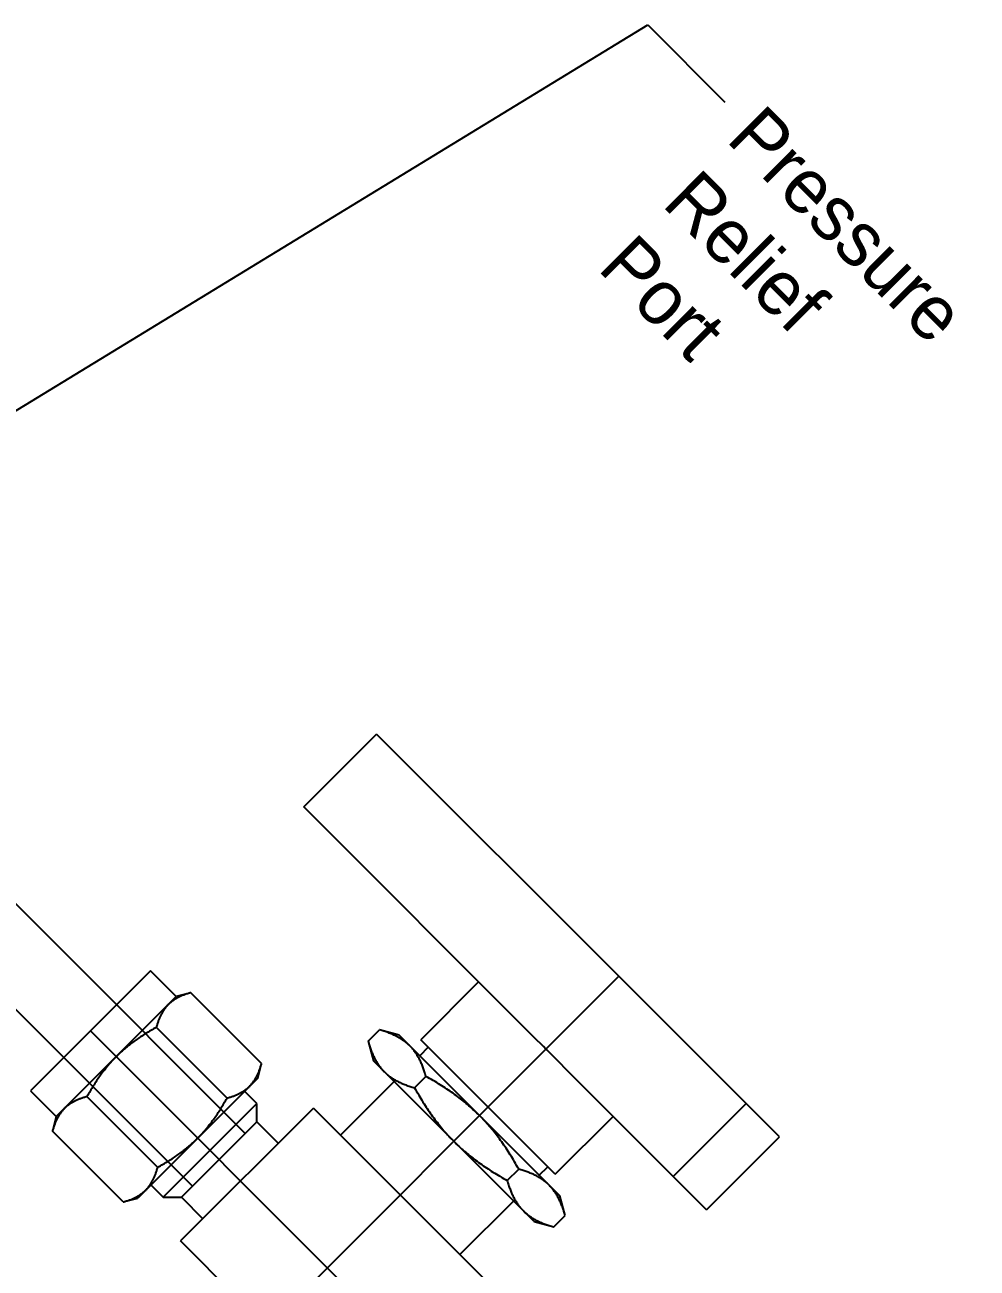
# Model space of a CAD drawing. Header units: inches. Extents: x 5.3 to 31.2, y 3.7 to 34.9.
# Drawn here: x 25.452 to 28.595, y 8.981 to 13.084 of the extents above; entities that cross this region are included whole.
import ezdxf
from ezdxf import colors
from ezdxf.entities.mleader import LeaderData, LeaderLine
from ezdxf.math import Vec2, Vec3

# ---------------------------------------------------------------- set-up
doc = ezdxf.new("R2010")
doc.units = ezdxf.units.IN
doc.header["$MEASUREMENT"] = 0
doc.linetypes.add('CENTER2', pattern=[28.575, 19.05, -3.175, 3.175, -3.175])
for name, color, linetype in [('.25 tubes', 170, 'Continuous'), ('NOTES', 1, 'Continuous'), ('TRDETAIL3', 7, 'Continuous'), ('TRMODEL1', 7, 'Continuous')]:
    doc.layers.add(name, color=color, linetype=linetype)

# ---------------------------------------------------------------- blocks, each defined once
blk = doc.blocks.new('SS-42GLS4')
at = {"layer": 'TRDETAIL3', "color": 4, "linetype": 'CENTER2'}
for p, q in [((0, -0.28), (0, 1.02)), ((-1.105, 0), (1.105, 0))]:
    blk.add_line(p, q, dxfattribs=at)
at = {"layer": 'TRMODEL1', "color": 7, "linetype": 'Continuous'}
for p, q in [((-1.13, 1.02), (-1.13, 1.36)), ((0, 1.36), (-1.13, 1.36)), ((0.5942, 1.36), (0, 1.36)), ((0, 1.02), (0, 1.36)), ((0.75, 1.36), (0.5942, 1.36)), ((0.5942, 1.02), (0.5942, 1.36)), ((0.75, 1.02), (0.75, 1.36)), ((-0.054, 1.02), (-1.13, 1.02)), ((-0.314, 1.02), (-0.314, 0.75)), ((-0.0115, 1.02), (-0.054, 1.02)), ((0, 1.02), (-0.0115, 1.02)), ((0.0038, 1.02), (0, 1.02)), ((0.1537, 1.02), (0.0038, 1.02)), ((0.5942, 1.02), (0.1537, 1.02)), ((0.314, 0.75), (0.314, 1.02)), ((0.75, 1.02), (0.5942, 1.02)), ((0.314, 0.75), (-0.314, 0.75)), ((-0.2789, 0.75), (-0.2789, 0.71)), ((0.2789, 0.71), (0.2789, 0.75)), ((-0.375, 0.71), (-0.433, 0.6765)), ((-0.3876, 0.6982), (-0.3907, 0.697)), ((-0.3845, 0.6993), (-0.3876, 0.6982)), ((-0.3815, 0.7003), (-0.3845, 0.6993)), ((-0.3784, 0.7013), (-0.3815, 0.7003)), ((-0.3754, 0.7022), (-0.3784, 0.7013)), ((-0.3724, 0.7031), (-0.3754, 0.7022)), ((-0.375, 0.71), (-0.3248, 0.71)), ((-0.3694, 0.704), (-0.3724, 0.7031)), ((-0.3664, 0.7047), (-0.3694, 0.704)), ((-0.3634, 0.7055), (-0.3664, 0.7047)), ((-0.3604, 0.7061), (-0.3634, 0.7055)), ((-0.3574, 0.7067), (-0.3604, 0.7061)), ((-0.3544, 0.7073), (-0.3574, 0.7067)), ((-0.3515, 0.7078), (-0.3544, 0.7073)), ((-0.3485, 0.7083), (-0.3515, 0.7078)), ((-0.3455, 0.7087), (-0.3485, 0.7083)), ((-0.3426, 0.709), (-0.3455, 0.7087)), ((-0.3396, 0.7093), (-0.3426, 0.709)), ((-0.3366, 0.7096), (-0.3396, 0.7093)), ((-0.3337, 0.7098), (-0.3366, 0.7096)), ((-0.3307, 0.7099), (-0.3337, 0.7098)), ((-0.3277, 0.71), (-0.3307, 0.7099)), ((-0.3248, 0.71), (-0.3277, 0.71)), ((-0.3218, 0.71), (-0.3248, 0.71)), ((-0.3248, 0.71), (0, 0.71)), ((-0.3188, 0.7099), (-0.3218, 0.71)), ((-0.3158, 0.7098), (-0.3188, 0.7099)), ((-0.3129, 0.7096), (-0.3158, 0.7098)), ((-0.3099, 0.7093), (-0.3129, 0.7096)), ((-0.307, 0.709), (-0.3099, 0.7093)), ((-0.304, 0.7087), (-0.307, 0.709)), ((-0.301, 0.7083), (-0.304, 0.7087)), ((-0.2981, 0.7078), (-0.301, 0.7083)), ((-0.2951, 0.7073), (-0.2981, 0.7078)), ((-0.2921, 0.7067), (-0.2951, 0.7073)), ((-0.2891, 0.7061), (-0.2921, 0.7067)), ((-0.2862, 0.7055), (-0.2891, 0.7061)), ((-0.2832, 0.7047), (-0.2862, 0.7055)), ((-0.2802, 0.704), (-0.2832, 0.7047)), ((-0.2772, 0.7031), (-0.2802, 0.704)), ((-0.2741, 0.7022), (-0.2772, 0.7031)), ((-0.2711, 0.7013), (-0.2741, 0.7022)), ((-0.268, 0.7003), (-0.2711, 0.7013)), ((-0.265, 0.6993), (-0.268, 0.7003)), ((-0.2619, 0.6982), (-0.265, 0.6993)), ((-0.2588, 0.697), (-0.2619, 0.6982)), ((-0.1257, 0.6982), (-0.1319, 0.697)), ((-0.1196, 0.6993), (-0.1257, 0.6982)), ((-0.1134, 0.7003), (-0.1196, 0.6993)), ((-0.1073, 0.7013), (-0.1134, 0.7003)), ((-0.1013, 0.7022), (-0.1073, 0.7013)), ((-0.0952, 0.7031), (-0.1013, 0.7022)), ((-0.0892, 0.704), (-0.0952, 0.7031)), ((-0.0832, 0.7047), (-0.0892, 0.704)), ((-0.0772, 0.7055), (-0.0832, 0.7047)), ((-0.0712, 0.7061), (-0.0772, 0.7055)), ((-0.0653, 0.7067), (-0.0712, 0.7061)), ((-0.0593, 0.7073), (-0.0653, 0.7067)), ((-0.0534, 0.7078), (-0.0593, 0.7073)), ((-0.0475, 0.7083), (-0.0534, 0.7078)), ((-0.0415, 0.7087), (-0.0475, 0.7083)), ((-0.0356, 0.709), (-0.0415, 0.7087)), ((-0.0297, 0.7093), (-0.0356, 0.709)), ((-0.0238, 0.7096), (-0.0297, 0.7093)), ((-0.0178, 0.7098), (-0.0238, 0.7096)), ((-0.0119, 0.7099), (-0.0178, 0.7098)), ((-0.006, 0.71), (-0.0119, 0.7099)), ((0, 0.71), (-0.006, 0.71)), ((0, 0.71), (0.3248, 0.71)), ((0.006, 0.71), (0, 0.71)), ((0.0119, 0.7099), (0.006, 0.71)), ((0.0178, 0.7098), (0.0119, 0.7099)), ((0.0238, 0.7096), (0.0178, 0.7098)), ((0.0297, 0.7093), (0.0238, 0.7096)), ((0.0356, 0.709), (0.0297, 0.7093)), ((0.0415, 0.7087), (0.0356, 0.709)), ((0.0475, 0.7083), (0.0415, 0.7087)), ((0.0534, 0.7078), (0.0475, 0.7083)), ((0.0593, 0.7073), (0.0534, 0.7078)), ((0.0653, 0.7067), (0.0593, 0.7073)), ((0.0712, 0.7061), (0.0653, 0.7067)), ((0.0772, 0.7055), (0.0712, 0.7061)), ((0.0832, 0.7047), (0.0772, 0.7055)), ((0.0892, 0.704), (0.0832, 0.7047)), ((0.0952, 0.7031), (0.0892, 0.704)), ((0.1013, 0.7022), (0.0952, 0.7031)), ((0.1073, 0.7013), (0.1013, 0.7022)), ((0.1134, 0.7003), (0.1073, 0.7013)), ((0.1196, 0.6993), (0.1134, 0.7003)), ((0.1257, 0.6982), (0.1196, 0.6993)), ((0.1319, 0.697), (0.1257, 0.6982)), ((0.2619, 0.6982), (0.2588, 0.697)), ((0.265, 0.6993), (0.2619, 0.6982)), ((0.268, 0.7003), (0.265, 0.6993)), ((0.2711, 0.7013), (0.268, 0.7003)), ((0.2741, 0.7022), (0.2711, 0.7013)), ((0.2772, 0.7031), (0.2741, 0.7022)), ((0.2802, 0.704), (0.2772, 0.7031)), ((0.2832, 0.7047), (0.2802, 0.704)), ((0.2862, 0.7055), (0.2832, 0.7047)), ((0.2891, 0.7061), (0.2862, 0.7055)), ((0.2921, 0.7067), (0.2891, 0.7061)), ((0.2951, 0.7073), (0.2921, 0.7067)), ((0.2981, 0.7078), (0.2951, 0.7073)), ((0.301, 0.7083), (0.2981, 0.7078)), ((0.304, 0.7087), (0.301, 0.7083)), ((0.307, 0.709), (0.304, 0.7087)), ((0.3099, 0.7093), (0.307, 0.709)), ((0.3129, 0.7096), (0.3099, 0.7093)), ((0.3158, 0.7098), (0.3129, 0.7096)), ((0.3188, 0.7099), (0.3158, 0.7098)), ((0.3218, 0.71), (0.3188, 0.7099)), ((0.3248, 0.71), (0.3218, 0.71)), ((0.3248, 0.71), (0.375, 0.71)), ((0.3277, 0.71), (0.3248, 0.71)), ((0.3307, 0.7099), (0.3277, 0.71)), ((0.3337, 0.7098), (0.3307, 0.7099)), ((0.3366, 0.7096), (0.3337, 0.7098)), ((0.3396, 0.7093), (0.3366, 0.7096)), ((0.3426, 0.709), (0.3396, 0.7093)), ((0.3455, 0.7087), (0.3426, 0.709)), ((0.3485, 0.7083), (0.3455, 0.7087)), ((0.3515, 0.7078), (0.3485, 0.7083)), ((0.3544, 0.7073), (0.3515, 0.7078)), ((0.3574, 0.7067), (0.3544, 0.7073)), ((0.3604, 0.7061), (0.3574, 0.7067)), ((0.3634, 0.7055), (0.3604, 0.7061)), ((0.3664, 0.7047), (0.3634, 0.7055)), ((0.3694, 0.704), (0.3664, 0.7047)), ((0.3724, 0.7031), (0.3694, 0.704)), ((0.3754, 0.7022), (0.3724, 0.7031)), ((0.433, 0.6765), (0.375, 0.71)), ((0.3784, 0.7013), (0.3754, 0.7022)), ((0.3815, 0.7003), (0.3784, 0.7013)), ((0.3845, 0.6993), (0.3815, 0.7003)), ((0.3876, 0.6982), (0.3845, 0.6993)), ((0.3907, 0.697), (0.3876, 0.6982)), ((-0.4296, 0.6785), (-0.433, 0.6765)), ((-0.433, 0.6235), (-0.433, 0.6765)), ((-0.4262, 0.6803), (-0.4296, 0.6785)), ((-0.4228, 0.6822), (-0.4262, 0.6803)), ((-0.4195, 0.6839), (-0.4228, 0.6822)), ((-0.4162, 0.6856), (-0.4195, 0.6839)), ((-0.4129, 0.6873), (-0.4162, 0.6856)), ((-0.4097, 0.6888), (-0.4129, 0.6873)), ((-0.4065, 0.6903), (-0.4097, 0.6888)), ((-0.4033, 0.6918), (-0.4065, 0.6903)), ((-0.4001, 0.6932), (-0.4033, 0.6918)), ((-0.397, 0.6945), (-0.4001, 0.6932)), ((-0.3938, 0.6958), (-0.397, 0.6945)), ((-0.3907, 0.697), (-0.3938, 0.6958)), ((-0.2557, 0.6958), (-0.2588, 0.697)), ((-0.2526, 0.6945), (-0.2557, 0.6958)), ((-0.2494, 0.6932), (-0.2526, 0.6945)), ((-0.2462, 0.6918), (-0.2494, 0.6932)), ((-0.243, 0.6903), (-0.2462, 0.6918)), ((-0.2398, 0.6888), (-0.243, 0.6903)), ((-0.2366, 0.6873), (-0.2398, 0.6888)), ((-0.2333, 0.6856), (-0.2366, 0.6873)), ((-0.23, 0.6839), (-0.2333, 0.6856)), ((-0.2267, 0.6822), (-0.23, 0.6839)), ((-0.2233, 0.6803), (-0.2267, 0.6822)), ((-0.2199, 0.6785), (-0.2233, 0.6803)), ((-0.2165, 0.6765), (-0.2199, 0.6785)), ((-0.2097, 0.6785), (-0.2165, 0.6765)), ((-0.2165, 0.6235), (-0.2165, 0.6765)), ((-0.2029, 0.6803), (-0.2097, 0.6785)), ((-0.1962, 0.6822), (-0.2029, 0.6803)), ((-0.1895, 0.6839), (-0.1962, 0.6822)), ((-0.1829, 0.6856), (-0.1895, 0.6839)), ((-0.1764, 0.6873), (-0.1829, 0.6856)), ((-0.1699, 0.6888), (-0.1764, 0.6873)), ((-0.1634, 0.6903), (-0.1699, 0.6888)), ((-0.157, 0.6918), (-0.1634, 0.6903)), ((-0.1507, 0.6932), (-0.157, 0.6918)), ((-0.1444, 0.6945), (-0.1507, 0.6932)), ((-0.1381, 0.6958), (-0.1444, 0.6945)), ((-0.1319, 0.697), (-0.1381, 0.6958)), ((0.1381, 0.6958), (0.1319, 0.697)), ((0.1444, 0.6945), (0.1381, 0.6958)), ((0.1507, 0.6932), (0.1444, 0.6945)), ((0.157, 0.6918), (0.1507, 0.6932)), ((0.1634, 0.6903), (0.157, 0.6918)), ((0.1699, 0.6888), (0.1634, 0.6903)), ((0.1764, 0.6873), (0.1699, 0.6888)), ((0.1829, 0.6856), (0.1764, 0.6873)), ((0.1895, 0.6839), (0.1829, 0.6856)), ((0.1962, 0.6822), (0.1895, 0.6839)), ((0.2029, 0.6803), (0.1962, 0.6822)), ((0.2097, 0.6785), (0.2029, 0.6803)), ((0.2165, 0.6765), (0.2097, 0.6785)), ((0.2199, 0.6785), (0.2165, 0.6765)), ((0.2165, 0.6235), (0.2165, 0.6765)), ((0.2233, 0.6803), (0.2199, 0.6785)), ((0.2267, 0.6822), (0.2233, 0.6803)), ((0.23, 0.6839), (0.2267, 0.6822)), ((0.2333, 0.6856), (0.23, 0.6839)), ((0.2366, 0.6873), (0.2333, 0.6856)), ((0.2398, 0.6888), (0.2366, 0.6873)), ((0.243, 0.6903), (0.2398, 0.6888)), ((0.2462, 0.6918), (0.243, 0.6903)), ((0.2494, 0.6932), (0.2462, 0.6918)), ((0.2526, 0.6945), (0.2494, 0.6932)), ((0.2557, 0.6958), (0.2526, 0.6945)), ((0.2588, 0.697), (0.2557, 0.6958)), ((0.3938, 0.6958), (0.3907, 0.697)), ((0.397, 0.6945), (0.3938, 0.6958)), ((0.4001, 0.6932), (0.397, 0.6945)), ((0.4033, 0.6918), (0.4001, 0.6932)), ((0.4065, 0.6903), (0.4033, 0.6918)), ((0.4097, 0.6888), (0.4065, 0.6903)), ((0.4129, 0.6873), (0.4097, 0.6888)), ((0.4162, 0.6856), (0.4129, 0.6873)), ((0.4195, 0.6839), (0.4162, 0.6856)), ((0.4228, 0.6822), (0.4195, 0.6839)), ((0.4262, 0.6803), (0.4228, 0.6822)), ((0.4296, 0.6785), (0.4262, 0.6803)), ((0.433, 0.6765), (0.4296, 0.6785)), ((0.433, 0.6235), (0.433, 0.6765)), ((-0.433, 0.6235), (-0.4296, 0.6215)), ((-0.433, 0.6235), (-0.375, 0.59)), ((-0.4296, 0.6215), (-0.4262, 0.6197)), ((-0.4262, 0.6197), (-0.4228, 0.6178)), ((-0.4228, 0.6178), (-0.4195, 0.6161)), ((-0.4195, 0.6161), (-0.4162, 0.6144)), ((-0.2333, 0.6144), (-0.23, 0.6161)), ((-0.23, 0.6161), (-0.2267, 0.6178)), ((-0.2267, 0.6178), (-0.2233, 0.6197)), ((-0.2233, 0.6197), (-0.2199, 0.6215)), ((-0.2199, 0.6215), (-0.2165, 0.6235)), ((-0.2165, 0.6235), (-0.2097, 0.6215)), ((-0.2097, 0.6215), (-0.2029, 0.6197)), ((-0.2029, 0.6197), (-0.1962, 0.6178)), ((-0.1962, 0.6178), (-0.1895, 0.6161)), ((-0.1895, 0.6161), (-0.1829, 0.6144)), ((0.1829, 0.6144), (0.1895, 0.6161)), ((0.1895, 0.6161), (0.1962, 0.6178)), ((0.1962, 0.6178), (0.2029, 0.6197)), ((0.2029, 0.6197), (0.2097, 0.6215)), ((0.2097, 0.6215), (0.2165, 0.6235)), ((0.2165, 0.6235), (0.2199, 0.6215)), ((0.2199, 0.6215), (0.2233, 0.6197)), ((0.2233, 0.6197), (0.2267, 0.6178)), ((0.2267, 0.6178), (0.23, 0.6161)), ((0.23, 0.6161), (0.2333, 0.6144)), ((0.375, 0.59), (0.433, 0.6235)), ((0.4162, 0.6144), (0.4195, 0.6161)), ((0.4195, 0.6161), (0.4228, 0.6178)), ((0.4228, 0.6178), (0.4262, 0.6197)), ((0.4262, 0.6197), (0.4296, 0.6215)), ((0.4296, 0.6215), (0.433, 0.6235)), ((-0.4162, 0.6144), (-0.4129, 0.6127)), ((-0.4129, 0.6127), (-0.4097, 0.6112)), ((-0.4097, 0.6112), (-0.4065, 0.6097)), ((-0.4065, 0.6097), (-0.4033, 0.6082)), ((-0.4033, 0.6082), (-0.4001, 0.6068)), ((-0.4001, 0.6068), (-0.397, 0.6055)), ((-0.397, 0.6055), (-0.3938, 0.6042)), ((-0.3938, 0.6042), (-0.3907, 0.603)), ((-0.3907, 0.603), (-0.3876, 0.6018)), ((-0.3876, 0.6018), (-0.3845, 0.6007)), ((-0.3845, 0.6007), (-0.3815, 0.5997)), ((-0.3815, 0.5997), (-0.3784, 0.5987)), ((-0.3784, 0.5987), (-0.3754, 0.5978)), ((-0.3754, 0.5978), (-0.3724, 0.5969)), ((-0.3248, 0.59), (-0.375, 0.59)), ((-0.3724, 0.5969), (-0.3694, 0.596)), ((-0.3694, 0.596), (-0.3664, 0.5953)), ((-0.3664, 0.5953), (-0.3634, 0.5945)), ((-0.3634, 0.5945), (-0.3604, 0.5939)), ((-0.3604, 0.5939), (-0.3574, 0.5933)), ((-0.3574, 0.5933), (-0.3544, 0.5927)), ((-0.3544, 0.5927), (-0.3515, 0.5922)), ((-0.3515, 0.5922), (-0.3485, 0.5917)), ((-0.3485, 0.5917), (-0.3455, 0.5913)), ((-0.3455, 0.5913), (-0.3426, 0.591)), ((-0.3426, 0.591), (-0.3396, 0.5907)), ((-0.3396, 0.5907), (-0.3366, 0.5904)), ((-0.3366, 0.5904), (-0.3337, 0.5902)), ((-0.3337, 0.5902), (-0.3307, 0.5901)), ((-0.3307, 0.5901), (-0.3277, 0.59)), ((-0.3277, 0.59), (-0.3248, 0.59)), ((-0.3248, 0.59), (-0.3218, 0.59)), ((0, 0.59), (-0.3248, 0.59)), ((-0.3218, 0.59), (-0.3188, 0.5901)), ((-0.3188, 0.5901), (-0.3158, 0.5902)), ((-0.3158, 0.5902), (-0.3129, 0.5904)), ((-0.3129, 0.5904), (-0.3099, 0.5907)), ((-0.3099, 0.5907), (-0.307, 0.591)), ((-0.307, 0.591), (-0.304, 0.5913)), ((-0.304, 0.5913), (-0.301, 0.5917)), ((-0.301, 0.5917), (-0.2981, 0.5922)), ((-0.2981, 0.5922), (-0.2951, 0.5927)), ((-0.2951, 0.5927), (-0.2921, 0.5933)), ((-0.2921, 0.5933), (-0.2891, 0.5939)), ((-0.2891, 0.5939), (-0.2862, 0.5945)), ((-0.2862, 0.5945), (-0.2832, 0.5953)), ((-0.2832, 0.5953), (-0.2802, 0.596)), ((-0.2802, 0.596), (-0.2772, 0.5969)), ((-0.2789, 0.59), (-0.2789, 0.34)), ((-0.2772, 0.5969), (-0.2741, 0.5978)), ((-0.2741, 0.5978), (-0.2711, 0.5987)), ((-0.2711, 0.5987), (-0.268, 0.5997)), ((-0.268, 0.5997), (-0.265, 0.6007)), ((-0.265, 0.6007), (-0.2619, 0.6018)), ((-0.2619, 0.6018), (-0.2588, 0.603)), ((-0.2588, 0.603), (-0.2557, 0.6042)), ((-0.2557, 0.6042), (-0.2526, 0.6055)), ((-0.2526, 0.6055), (-0.2494, 0.6068)), ((-0.2494, 0.6068), (-0.2462, 0.6082)), ((-0.2462, 0.6082), (-0.243, 0.6097)), ((-0.243, 0.6097), (-0.2398, 0.6112)), ((-0.2398, 0.6112), (-0.2366, 0.6127)), ((-0.2366, 0.6127), (-0.2333, 0.6144)), ((-0.1829, 0.6144), (-0.1764, 0.6127)), ((-0.1764, 0.6127), (-0.1699, 0.6112)), ((-0.1699, 0.6112), (-0.1634, 0.6097)), ((-0.1634, 0.6097), (-0.157, 0.6082)), ((-0.157, 0.6082), (-0.1507, 0.6068)), ((-0.1507, 0.6068), (-0.1444, 0.6055)), ((-0.1444, 0.6055), (-0.1381, 0.6042)), ((-0.1381, 0.6042), (-0.1319, 0.603)), ((-0.1319, 0.603), (-0.1257, 0.6018)), ((-0.1257, 0.6018), (-0.1196, 0.6007)), ((-0.1196, 0.6007), (-0.1134, 0.5997)), ((-0.1134, 0.5997), (-0.1073, 0.5987)), ((-0.1073, 0.5987), (-0.1013, 0.5978)), ((-0.1013, 0.5978), (-0.0952, 0.5969)), ((-0.0952, 0.5969), (-0.0892, 0.596)), ((-0.0892, 0.596), (-0.0832, 0.5953)), ((-0.0832, 0.5953), (-0.0772, 0.5945)), ((-0.0772, 0.5945), (-0.0712, 0.5939)), ((-0.0712, 0.5939), (-0.0653, 0.5933)), ((-0.0653, 0.5933), (-0.0593, 0.5927)), ((-0.0593, 0.5927), (-0.0534, 0.5922)), ((-0.0534, 0.5922), (-0.0475, 0.5917)), ((-0.0475, 0.5917), (-0.0415, 0.5913)), ((-0.0415, 0.5913), (-0.0356, 0.591)), ((-0.0356, 0.591), (-0.0297, 0.5907)), ((-0.0297, 0.5907), (-0.0238, 0.5904)), ((-0.0238, 0.5904), (-0.0178, 0.5902)), ((-0.0178, 0.5902), (-0.0119, 0.5901)), ((-0.0119, 0.5901), (-0.006, 0.59)), ((-0.006, 0.59), (0, 0.59)), ((0, 0.59), (0.006, 0.59)), ((0.3248, 0.59), (0, 0.59)), ((0.006, 0.59), (0.0119, 0.5901)), ((0.0119, 0.5901), (0.0178, 0.5902)), ((0.0178, 0.5902), (0.0238, 0.5904)), ((0.0238, 0.5904), (0.0297, 0.5907)), ((0.0297, 0.5907), (0.0356, 0.591)), ((0.0356, 0.591), (0.0415, 0.5913)), ((0.0415, 0.5913), (0.0475, 0.5917)), ((0.0475, 0.5917), (0.0534, 0.5922)), ((0.0534, 0.5922), (0.0593, 0.5927)), ((0.0593, 0.5927), (0.0653, 0.5933)), ((0.0653, 0.5933), (0.0712, 0.5939)), ((0.0712, 0.5939), (0.0772, 0.5945)), ((0.0772, 0.5945), (0.0832, 0.5953)), ((0.0832, 0.5953), (0.0892, 0.596)), ((0.0892, 0.596), (0.0952, 0.5969)), ((0.0952, 0.5969), (0.1013, 0.5978)), ((0.1013, 0.5978), (0.1073, 0.5987)), ((0.1073, 0.5987), (0.1134, 0.5997)), ((0.1134, 0.5997), (0.1196, 0.6007)), ((0.1196, 0.6007), (0.1257, 0.6018)), ((0.1257, 0.6018), (0.1319, 0.603)), ((0.1319, 0.603), (0.1381, 0.6042)), ((0.1381, 0.6042), (0.1444, 0.6055)), ((0.1444, 0.6055), (0.1507, 0.6068)), ((0.1507, 0.6068), (0.157, 0.6082)), ((0.157, 0.6082), (0.1634, 0.6097)), ((0.1634, 0.6097), (0.1699, 0.6112)), ((0.1699, 0.6112), (0.1764, 0.6127)), ((0.1764, 0.6127), (0.1829, 0.6144)), ((0.2333, 0.6144), (0.2366, 0.6127)), ((0.2366, 0.6127), (0.2398, 0.6112)), ((0.2398, 0.6112), (0.243, 0.6097)), ((0.243, 0.6097), (0.2462, 0.6082)), ((0.2462, 0.6082), (0.2494, 0.6068)), ((0.2494, 0.6068), (0.2526, 0.6055)), ((0.2526, 0.6055), (0.2557, 0.6042)), ((0.2557, 0.6042), (0.2588, 0.603)), ((0.2588, 0.603), (0.2619, 0.6018)), ((0.2619, 0.6018), (0.265, 0.6007)), ((0.265, 0.6007), (0.268, 0.5997)), ((0.268, 0.5997), (0.2711, 0.5987)), ((0.2711, 0.5987), (0.2741, 0.5978)), ((0.2741, 0.5978), (0.2772, 0.5969)), ((0.2772, 0.5969), (0.2802, 0.596)), ((0.2789, 0.34), (0.2789, 0.59)), ((0.2802, 0.596), (0.2832, 0.5953)), ((0.2832, 0.5953), (0.2862, 0.5945)), ((0.2862, 0.5945), (0.2891, 0.5939)), ((0.2891, 0.5939), (0.2921, 0.5933)), ((0.2921, 0.5933), (0.2951, 0.5927)), ((0.2951, 0.5927), (0.2981, 0.5922)), ((0.2981, 0.5922), (0.301, 0.5917)), ((0.301, 0.5917), (0.304, 0.5913)), ((0.304, 0.5913), (0.307, 0.591)), ((0.307, 0.591), (0.3099, 0.5907)), ((0.3099, 0.5907), (0.3129, 0.5904)), ((0.3129, 0.5904), (0.3158, 0.5902)), ((0.3158, 0.5902), (0.3188, 0.5901)), ((0.3188, 0.5901), (0.3218, 0.59)), ((0.3218, 0.59), (0.3248, 0.59)), ((0.3248, 0.59), (0.3277, 0.59)), ((0.375, 0.59), (0.3248, 0.59)), ((0.3277, 0.59), (0.3307, 0.5901)), ((0.3307, 0.5901), (0.3337, 0.5902)), ((0.3337, 0.5902), (0.3366, 0.5904)), ((0.3366, 0.5904), (0.3396, 0.5907)), ((0.3396, 0.5907), (0.3426, 0.591)), ((0.3426, 0.591), (0.3455, 0.5913)), ((0.3455, 0.5913), (0.3485, 0.5917)), ((0.3485, 0.5917), (0.3515, 0.5922)), ((0.3515, 0.5922), (0.3544, 0.5927)), ((0.3544, 0.5927), (0.3574, 0.5933)), ((0.3574, 0.5933), (0.3604, 0.5939)), ((0.3604, 0.5939), (0.3634, 0.5945)), ((0.3634, 0.5945), (0.3664, 0.5953)), ((0.3664, 0.5953), (0.3694, 0.596)), ((0.3694, 0.596), (0.3724, 0.5969)), ((0.3724, 0.5969), (0.3754, 0.5978)), ((0.3754, 0.5978), (0.3784, 0.5987)), ((0.3784, 0.5987), (0.3815, 0.5997)), ((0.3815, 0.5997), (0.3845, 0.6007)), ((0.3845, 0.6007), (0.3876, 0.6018)), ((0.3876, 0.6018), (0.3907, 0.603)), ((0.3907, 0.603), (0.3938, 0.6042)), ((0.3938, 0.6042), (0.397, 0.6055)), ((0.397, 0.6055), (0.4001, 0.6068)), ((0.4001, 0.6068), (0.4033, 0.6082)), ((0.4033, 0.6082), (0.4065, 0.6097)), ((0.4065, 0.6097), (0.4097, 0.6112)), ((0.4097, 0.6112), (0.4129, 0.6127)), ((0.4129, 0.6127), (0.4162, 0.6144)), ((-0.405, 0.34), (-0.405, -0.28)), ((-0.405, 0.34), (0.405, 0.34)), ((-0.96, 0.3233), (-0.985, 0.28)), ((-0.9762, 0.2894), (-0.977, 0.2871)), ((-0.9753, 0.2917), (-0.9762, 0.2894)), ((-0.9744, 0.2941), (-0.9753, 0.2917)), ((-0.9734, 0.2964), (-0.9744, 0.2941)), ((-0.9724, 0.2987), (-0.9734, 0.2964)), ((-0.9714, 0.3011), (-0.9724, 0.2987)), ((-0.9703, 0.3035), (-0.9714, 0.3011)), ((-0.9692, 0.3059), (-0.9703, 0.3035)), ((-0.968, 0.3083), (-0.9692, 0.3059)), ((-0.9668, 0.3108), (-0.968, 0.3083)), ((-0.9655, 0.3132), (-0.9668, 0.3108)), ((-0.9642, 0.3157), (-0.9655, 0.3132)), ((-0.9629, 0.3182), (-0.9642, 0.3157)), ((-0.9614, 0.3208), (-0.9629, 0.3182)), ((-0.96, 0.3233), (-0.9614, 0.3208)), ((-0.63, 0.3233), (-0.96, 0.3233)), ((-0.6286, 0.3208), (-0.63, 0.3233)), ((-0.605, 0.28), (-0.63, 0.3233)), ((-0.6271, 0.3182), (-0.6286, 0.3208)), ((-0.6258, 0.3157), (-0.6271, 0.3182)), ((-0.6245, 0.3132), (-0.6258, 0.3157)), ((-0.6232, 0.3108), (-0.6245, 0.3132)), ((-0.622, 0.3083), (-0.6232, 0.3108)), ((-0.6208, 0.3059), (-0.622, 0.3083)), ((-0.6197, 0.3035), (-0.6208, 0.3059)), ((-0.6186, 0.3011), (-0.6197, 0.3035)), ((-0.6176, 0.2987), (-0.6186, 0.3011)), ((-0.6166, 0.2964), (-0.6176, 0.2987)), ((-0.6156, 0.2941), (-0.6166, 0.2964)), ((-0.6147, 0.2917), (-0.6156, 0.2941)), ((-0.6138, 0.2894), (-0.6147, 0.2917)), ((-0.613, 0.2871), (-0.6138, 0.2894)), ((-1.105, 0.28), (-1.105, -0.28)), ((-0.985, 0.28), (-1.105, 0.28)), ((-0.985, 0.2425), (-0.985, 0.28)), ((-0.9849, 0.2469), (-0.985, 0.2447)), ((-0.9848, 0.2491), (-0.9849, 0.2469)), ((-0.9847, 0.2514), (-0.9848, 0.2491)), ((-0.9845, 0.2536), (-0.9847, 0.2514)), ((-0.9843, 0.2558), (-0.9845, 0.2536)), ((-0.984, 0.258), (-0.9843, 0.2558)), ((-0.9837, 0.2602), (-0.984, 0.258)), ((-0.9834, 0.2624), (-0.9837, 0.2602)), ((-0.983, 0.2646), (-0.9834, 0.2624)), ((-0.9826, 0.2669), (-0.983, 0.2646)), ((-0.9821, 0.2691), (-0.9826, 0.2669)), ((-0.9816, 0.2713), (-0.9821, 0.2691)), ((-0.9811, 0.2735), (-0.9816, 0.2713)), ((-0.9805, 0.2758), (-0.9811, 0.2735)), ((-0.9799, 0.278), (-0.9805, 0.2758)), ((-0.9792, 0.2803), (-0.9799, 0.278)), ((-0.9785, 0.2826), (-0.9792, 0.2803)), ((-0.9778, 0.2848), (-0.9785, 0.2826)), ((-0.977, 0.2871), (-0.9778, 0.2848)), ((-0.6122, 0.2848), (-0.613, 0.2871)), ((-0.6115, 0.2826), (-0.6122, 0.2848)), ((-0.6108, 0.2803), (-0.6115, 0.2826)), ((-0.6101, 0.278), (-0.6108, 0.2803)), ((-0.6095, 0.2758), (-0.6101, 0.278)), ((-0.6089, 0.2735), (-0.6095, 0.2758)), ((-0.6084, 0.2713), (-0.6089, 0.2735)), ((-0.6079, 0.2691), (-0.6084, 0.2713)), ((-0.6074, 0.2669), (-0.6079, 0.2691)), ((-0.607, 0.2646), (-0.6074, 0.2669)), ((-0.6066, 0.2624), (-0.607, 0.2646)), ((-0.6063, 0.2602), (-0.6066, 0.2624)), ((-0.606, 0.258), (-0.6063, 0.2602)), ((-0.6057, 0.2558), (-0.606, 0.258)), ((-0.6055, 0.2536), (-0.6057, 0.2558)), ((-0.6053, 0.2514), (-0.6055, 0.2536)), ((-0.6052, 0.2491), (-0.6053, 0.2514)), ((-0.6051, 0.2469), (-0.6052, 0.2491)), ((-0.605, 0.2447), (-0.6051, 0.2469)), ((-0.605, 0.28), (-0.605, 0.2425)), ((-0.985, 0.2447), (-0.985, 0.2425)), ((-0.985, 0.2425), (-0.985, 0.2403)), ((-0.985, 0), (-0.985, 0.2425)), ((-0.985, 0.2403), (-0.9849, 0.238)), ((-0.9849, 0.238), (-0.9848, 0.2358)), ((-0.9848, 0.2358), (-0.9847, 0.2336)), ((-0.9847, 0.2336), (-0.9845, 0.2314)), ((-0.9845, 0.2314), (-0.9843, 0.2292)), ((-0.9843, 0.2292), (-0.984, 0.227)), ((-0.984, 0.227), (-0.9837, 0.2248)), ((-0.9837, 0.2248), (-0.9834, 0.2226)), ((-0.9834, 0.2226), (-0.983, 0.2203)), ((-0.983, 0.2203), (-0.9826, 0.2181)), ((-0.9826, 0.2181), (-0.9821, 0.2159)), ((-0.9821, 0.2159), (-0.9816, 0.2137)), ((-0.9816, 0.2137), (-0.9811, 0.2114)), ((-0.9811, 0.2114), (-0.9805, 0.2092)), ((-0.9805, 0.2092), (-0.9799, 0.2069)), ((-0.9799, 0.2069), (-0.9792, 0.2047)), ((-0.6108, 0.2047), (-0.6101, 0.2069)), ((-0.6101, 0.2069), (-0.6095, 0.2092)), ((-0.6095, 0.2092), (-0.6089, 0.2114)), ((-0.6089, 0.2114), (-0.6084, 0.2137)), ((-0.6084, 0.2137), (-0.6079, 0.2159)), ((-0.6079, 0.2159), (-0.6074, 0.2181)), ((-0.6074, 0.2181), (-0.607, 0.2203)), ((-0.607, 0.2203), (-0.6066, 0.2226)), ((-0.6066, 0.2226), (-0.6063, 0.2248)), ((-0.6063, 0.2248), (-0.606, 0.227)), ((-0.606, 0.227), (-0.6057, 0.2292)), ((-0.6057, 0.2292), (-0.6055, 0.2314)), ((-0.6055, 0.2314), (-0.6053, 0.2336)), ((-0.6053, 0.2336), (-0.6052, 0.2358)), ((-0.6052, 0.2358), (-0.6051, 0.238)), ((-0.6051, 0.238), (-0.605, 0.2403)), ((-0.605, 0.2425), (-0.605, 0.2447)), ((-0.605, 0.2403), (-0.605, 0.2425)), ((-0.605, 0.2425), (-0.605, 0)), ((-0.5475, 0.2187), (-0.605, 0.2187)), ((-0.505, 0.1762), (-0.5475, 0.2187)), ((-0.5475, 0.2187), (-0.5475, -0.2188)), ((-0.9792, 0.2047), (-0.9785, 0.2024)), ((-0.9785, 0.2024), (-0.9778, 0.2001)), ((-0.9778, 0.2001), (-0.977, 0.1979)), ((-0.977, 0.1979), (-0.9762, 0.1956)), ((-0.9762, 0.1956), (-0.9753, 0.1932)), ((-0.9753, 0.1932), (-0.9744, 0.1909)), ((-0.9744, 0.1909), (-0.9734, 0.1886)), ((-0.9734, 0.1886), (-0.9724, 0.1862)), ((-0.9724, 0.1862), (-0.9714, 0.1839)), ((-0.9714, 0.1839), (-0.9703, 0.1815)), ((-0.9703, 0.1815), (-0.9692, 0.1791)), ((-0.9692, 0.1791), (-0.968, 0.1766)), ((-0.968, 0.1766), (-0.9668, 0.1742)), ((-0.9668, 0.1742), (-0.9655, 0.1717)), ((-0.9655, 0.1717), (-0.9642, 0.1693)), ((-0.9642, 0.1693), (-0.9629, 0.1667)), ((-0.9629, 0.1667), (-0.9614, 0.1642)), ((-0.9614, 0.1642), (-0.96, 0.1617)), ((-0.63, 0.1617), (-0.6286, 0.1642)), ((-0.6286, 0.1642), (-0.6271, 0.1667)), ((-0.6271, 0.1667), (-0.6258, 0.1693)), ((-0.6258, 0.1693), (-0.6245, 0.1717)), ((-0.6245, 0.1717), (-0.6232, 0.1742)), ((-0.6232, 0.1742), (-0.622, 0.1766)), ((-0.622, 0.1766), (-0.6208, 0.1791)), ((-0.6208, 0.1791), (-0.6197, 0.1815)), ((-0.6197, 0.1815), (-0.6186, 0.1839)), ((-0.6186, 0.1839), (-0.6176, 0.1862)), ((-0.6176, 0.1862), (-0.6166, 0.1886)), ((-0.6166, 0.1886), (-0.6156, 0.1909)), ((-0.6156, 0.1909), (-0.6147, 0.1932)), ((-0.6147, 0.1932), (-0.6138, 0.1956)), ((-0.6138, 0.1956), (-0.613, 0.1979)), ((-0.613, 0.1979), (-0.6122, 0.2001)), ((-0.6122, 0.2001), (-0.6115, 0.2024)), ((-0.6115, 0.2024), (-0.6108, 0.2047)), ((-0.505, 0.1762), (-0.505, -0.1763)), ((-0.405, 0.1762), (-0.505, 0.1762)), ((-0.9692, 0.1268), (-0.9703, 0.122)), ((-0.968, 0.1317), (-0.9692, 0.1268)), ((-0.9668, 0.1366), (-0.968, 0.1317)), ((-0.9655, 0.1415), (-0.9668, 0.1366)), ((-0.9642, 0.1465), (-0.9655, 0.1415)), ((-0.9629, 0.1515), (-0.9642, 0.1465)), ((-0.9614, 0.1565), (-0.9629, 0.1515)), ((-0.96, 0.1617), (-0.9614, 0.1565)), ((-0.63, 0.1617), (-0.96, 0.1617)), ((-0.6286, 0.1565), (-0.63, 0.1617)), ((-0.6271, 0.1515), (-0.6286, 0.1565)), ((-0.6258, 0.1465), (-0.6271, 0.1515)), ((-0.6245, 0.1415), (-0.6258, 0.1465)), ((-0.6232, 0.1366), (-0.6245, 0.1415)), ((-0.622, 0.1317), (-0.6232, 0.1366)), ((-0.6208, 0.1268), (-0.622, 0.1317)), ((-0.6197, 0.122), (-0.6208, 0.1268)), ((-0.9778, 0.0847), (-0.9785, 0.0801)), ((-0.977, 0.0893), (-0.9778, 0.0847)), ((-0.9762, 0.0939), (-0.977, 0.0893)), ((-0.9753, 0.0985), (-0.9762, 0.0939)), ((-0.9744, 0.1031), (-0.9753, 0.0985)), ((-0.9734, 0.1078), (-0.9744, 0.1031)), ((-0.9724, 0.1125), (-0.9734, 0.1078)), ((-0.9714, 0.1173), (-0.9724, 0.1125)), ((-0.9703, 0.122), (-0.9714, 0.1173)), ((-0.6186, 0.1173), (-0.6197, 0.122)), ((-0.6176, 0.1125), (-0.6186, 0.1173)), ((-0.6166, 0.1078), (-0.6176, 0.1125)), ((-0.6156, 0.1031), (-0.6166, 0.1078)), ((-0.6147, 0.0985), (-0.6156, 0.1031)), ((-0.6138, 0.0939), (-0.6147, 0.0985)), ((-0.613, 0.0893), (-0.6138, 0.0939)), ((-0.6122, 0.0847), (-0.613, 0.0893)), ((-0.6115, 0.0801), (-0.6122, 0.0847)), ((-0.983, 0.0443), (-0.9834, 0.0399)), ((-0.9826, 0.0487), (-0.983, 0.0443)), ((-0.9821, 0.0532), (-0.9826, 0.0487)), ((-0.9816, 0.0576), (-0.9821, 0.0532)), ((-0.9811, 0.0621), (-0.9816, 0.0576)), ((-0.9805, 0.0666), (-0.9811, 0.0621)), ((-0.9799, 0.0711), (-0.9805, 0.0666)), ((-0.9792, 0.0756), (-0.9799, 0.0711)), ((-0.9785, 0.0801), (-0.9792, 0.0756)), ((-0.6108, 0.0756), (-0.6115, 0.0801)), ((-0.6101, 0.0711), (-0.6108, 0.0756)), ((-0.6095, 0.0666), (-0.6101, 0.0711)), ((-0.6089, 0.0621), (-0.6095, 0.0666)), ((-0.6084, 0.0576), (-0.6089, 0.0621)), ((-0.6079, 0.0532), (-0.6084, 0.0576)), ((-0.6074, 0.0487), (-0.6079, 0.0532)), ((-0.607, 0.0443), (-0.6074, 0.0487)), ((-0.6066, 0.0399), (-0.607, 0.0443)), ((-0.9849, 0.0089), (-0.985, 0.0044)), ((-0.985, 0.0044), (-0.985, 0)), ((-0.9848, 0.0133), (-0.9849, 0.0089)), ((-0.9847, 0.0177), (-0.9848, 0.0133)), ((-0.9845, 0.0222), (-0.9847, 0.0177)), ((-0.9843, 0.0266), (-0.9845, 0.0222)), ((-0.984, 0.031), (-0.9843, 0.0266)), ((-0.9837, 0.0354), (-0.984, 0.031)), ((-0.9834, 0.0399), (-0.9837, 0.0354)), ((-0.6063, 0.0354), (-0.6066, 0.0399)), ((-0.606, 0.031), (-0.6063, 0.0354)), ((-0.6057, 0.0266), (-0.606, 0.031)), ((-0.6055, 0.0222), (-0.6057, 0.0266)), ((-0.6053, 0.0177), (-0.6055, 0.0222)), ((-0.6052, 0.0133), (-0.6053, 0.0177)), ((-0.6051, 0.0089), (-0.6052, 0.0133)), ((-0.605, 0.0044), (-0.6051, 0.0089)), ((-0.605, 0), (-0.605, 0.0044)), ((-0.985, 0), (-0.985, -0.0044)), ((-0.985, -0.2425), (-0.985, 0)), ((-0.985, -0.0044), (-0.9849, -0.0089)), ((-0.9849, -0.0089), (-0.9848, -0.0133)), ((-0.9848, -0.0133), (-0.9847, -0.0177)), ((-0.9847, -0.0177), (-0.9845, -0.0222)), ((-0.9845, -0.0222), (-0.9843, -0.0266)), ((-0.9843, -0.0266), (-0.984, -0.031)), ((-0.984, -0.031), (-0.9837, -0.0354)), ((-0.9837, -0.0354), (-0.9834, -0.0399)), ((-0.9834, -0.0399), (-0.983, -0.0443)), ((-0.607, -0.0443), (-0.6066, -0.0399)), ((-0.6066, -0.0399), (-0.6063, -0.0354)), ((-0.6063, -0.0354), (-0.606, -0.031)), ((-0.606, -0.031), (-0.6057, -0.0266)), ((-0.6057, -0.0266), (-0.6055, -0.0222)), ((-0.6055, -0.0222), (-0.6053, -0.0177)), ((-0.6053, -0.0177), (-0.6052, -0.0133)), ((-0.6052, -0.0133), (-0.6051, -0.0089)), ((-0.6051, -0.0089), (-0.605, -0.0044)), ((-0.605, 0), (-0.605, -0.2425)), ((-0.605, -0.0044), (-0.605, 0)), ((-0.983, -0.0443), (-0.9826, -0.0487)), ((-0.9826, -0.0487), (-0.9821, -0.0532)), ((-0.9821, -0.0532), (-0.9816, -0.0576)), ((-0.9816, -0.0576), (-0.9811, -0.0621)), ((-0.9811, -0.0621), (-0.9805, -0.0666)), ((-0.9805, -0.0666), (-0.9799, -0.0711)), ((-0.9799, -0.0711), (-0.9792, -0.0756)), ((-0.9792, -0.0756), (-0.9785, -0.0801)), ((-0.9785, -0.0801), (-0.9778, -0.0847)), ((-0.6122, -0.0847), (-0.6115, -0.0801)), ((-0.6115, -0.0801), (-0.6108, -0.0756)), ((-0.6108, -0.0756), (-0.6101, -0.0711)), ((-0.6101, -0.0711), (-0.6095, -0.0666)), ((-0.6095, -0.0666), (-0.6089, -0.0621)), ((-0.6089, -0.0621), (-0.6084, -0.0576)), ((-0.6084, -0.0576), (-0.6079, -0.0532)), ((-0.6079, -0.0532), (-0.6074, -0.0487)), ((-0.6074, -0.0487), (-0.607, -0.0443)), ((-0.9778, -0.0847), (-0.977, -0.0893)), ((-0.977, -0.0893), (-0.9762, -0.0939)), ((-0.9762, -0.0939), (-0.9753, -0.0985)), ((-0.9753, -0.0985), (-0.9744, -0.1031)), ((-0.9744, -0.1031), (-0.9734, -0.1078)), ((-0.9734, -0.1078), (-0.9724, -0.1125)), ((-0.9724, -0.1125), (-0.9714, -0.1173)), ((-0.9714, -0.1173), (-0.9703, -0.122)), ((-0.9703, -0.122), (-0.9692, -0.1268)), ((-0.6208, -0.1268), (-0.6197, -0.122)), ((-0.6197, -0.122), (-0.6186, -0.1173)), ((-0.6186, -0.1173), (-0.6176, -0.1125)), ((-0.6176, -0.1125), (-0.6166, -0.1078)), ((-0.6166, -0.1078), (-0.6156, -0.1031)), ((-0.6156, -0.1031), (-0.6147, -0.0985)), ((-0.6147, -0.0985), (-0.6138, -0.0939)), ((-0.6138, -0.0939), (-0.613, -0.0893)), ((-0.613, -0.0893), (-0.6122, -0.0847)), ((-0.9692, -0.1268), (-0.968, -0.1317)), ((-0.968, -0.1317), (-0.9668, -0.1366)), ((-0.9668, -0.1366), (-0.9655, -0.1415)), ((-0.9655, -0.1415), (-0.9642, -0.1465)), ((-0.9642, -0.1465), (-0.9629, -0.1515)), ((-0.9629, -0.1515), (-0.9614, -0.1565)), ((-0.9614, -0.1565), (-0.96, -0.1617)), ((-0.96, -0.1617), (-0.9614, -0.1642)), ((-0.63, -0.1617), (-0.96, -0.1617)), ((-0.63, -0.1617), (-0.6286, -0.1565)), ((-0.6286, -0.1642), (-0.63, -0.1617)), ((-0.6286, -0.1565), (-0.6271, -0.1515)), ((-0.6271, -0.1515), (-0.6258, -0.1465)), ((-0.6258, -0.1465), (-0.6245, -0.1415)), ((-0.6245, -0.1415), (-0.6232, -0.1366)), ((-0.6232, -0.1366), (-0.622, -0.1317)), ((-0.622, -0.1317), (-0.6208, -0.1268)), ((-0.9792, -0.2047), (-0.9799, -0.2069)), ((-0.9785, -0.2024), (-0.9792, -0.2047)), ((-0.9778, -0.2001), (-0.9785, -0.2024)), ((-0.977, -0.1979), (-0.9778, -0.2001)), ((-0.9762, -0.1956), (-0.977, -0.1979)), ((-0.9753, -0.1932), (-0.9762, -0.1956)), ((-0.9744, -0.1909), (-0.9753, -0.1932)), ((-0.9734, -0.1886), (-0.9744, -0.1909)), ((-0.9724, -0.1862), (-0.9734, -0.1886)), ((-0.9714, -0.1839), (-0.9724, -0.1862)), ((-0.9703, -0.1815), (-0.9714, -0.1839)), ((-0.9692, -0.1791), (-0.9703, -0.1815)), ((-0.968, -0.1766), (-0.9692, -0.1791)), ((-0.9668, -0.1742), (-0.968, -0.1766)), ((-0.9655, -0.1717), (-0.9668, -0.1742)), ((-0.9642, -0.1693), (-0.9655, -0.1717)), ((-0.9629, -0.1667), (-0.9642, -0.1693)), ((-0.9614, -0.1642), (-0.9629, -0.1667)), ((-0.6271, -0.1667), (-0.6286, -0.1642)), ((-0.6258, -0.1693), (-0.6271, -0.1667)), ((-0.6245, -0.1717), (-0.6258, -0.1693)), ((-0.6232, -0.1742), (-0.6245, -0.1717)), ((-0.622, -0.1766), (-0.6232, -0.1742)), ((-0.6208, -0.1791), (-0.622, -0.1766)), ((-0.6197, -0.1815), (-0.6208, -0.1791)), ((-0.6186, -0.1839), (-0.6197, -0.1815)), ((-0.6176, -0.1862), (-0.6186, -0.1839)), ((-0.6166, -0.1886), (-0.6176, -0.1862)), ((-0.6156, -0.1909), (-0.6166, -0.1886)), ((-0.6147, -0.1932), (-0.6156, -0.1909)), ((-0.6138, -0.1956), (-0.6147, -0.1932)), ((-0.613, -0.1979), (-0.6138, -0.1956)), ((-0.6122, -0.2001), (-0.613, -0.1979)), ((-0.6115, -0.2024), (-0.6122, -0.2001)), ((-0.6108, -0.2047), (-0.6115, -0.2024)), ((-0.6101, -0.2069), (-0.6108, -0.2047)), ((-0.5475, -0.2188), (-0.505, -0.1763)), ((-0.505, -0.1763), (-0.405, -0.1763)), ((-0.9849, -0.238), (-0.985, -0.2403)), ((-0.985, -0.2403), (-0.985, -0.2425)), ((-0.985, -0.2425), (-0.985, -0.2447)), ((-0.985, -0.28), (-0.985, -0.2425)), ((-0.985, -0.2447), (-0.9849, -0.2469)), ((-0.9848, -0.2358), (-0.9849, -0.238)), ((-0.9847, -0.2336), (-0.9848, -0.2358)), ((-0.9845, -0.2314), (-0.9847, -0.2336)), ((-0.9843, -0.2292), (-0.9845, -0.2314)), ((-0.984, -0.227), (-0.9843, -0.2292)), ((-0.9837, -0.2248), (-0.984, -0.227)), ((-0.9834, -0.2226), (-0.9837, -0.2248)), ((-0.983, -0.2203), (-0.9834, -0.2226)), ((-0.9826, -0.2181), (-0.983, -0.2203)), ((-0.9821, -0.2159), (-0.9826, -0.2181)), ((-0.9816, -0.2137), (-0.9821, -0.2159)), ((-0.9811, -0.2114), (-0.9816, -0.2137)), ((-0.9805, -0.2092), (-0.9811, -0.2114)), ((-0.9799, -0.2069), (-0.9805, -0.2092)), ((-0.6095, -0.2092), (-0.6101, -0.2069)), ((-0.6089, -0.2114), (-0.6095, -0.2092)), ((-0.6084, -0.2137), (-0.6089, -0.2114)), ((-0.6079, -0.2159), (-0.6084, -0.2137)), ((-0.6074, -0.2181), (-0.6079, -0.2159)), ((-0.607, -0.2203), (-0.6074, -0.2181)), ((-0.6066, -0.2226), (-0.607, -0.2203)), ((-0.6063, -0.2248), (-0.6066, -0.2226)), ((-0.606, -0.227), (-0.6063, -0.2248)), ((-0.6057, -0.2292), (-0.606, -0.227)), ((-0.6055, -0.2314), (-0.6057, -0.2292)), ((-0.6053, -0.2336), (-0.6055, -0.2314)), ((-0.6052, -0.2358), (-0.6053, -0.2336)), ((-0.6051, -0.238), (-0.6052, -0.2358)), ((-0.605, -0.2403), (-0.6051, -0.238)), ((-0.6051, -0.2469), (-0.605, -0.2447)), ((-0.605, -0.2188), (-0.5475, -0.2188)), ((-0.605, -0.2425), (-0.605, -0.2403)), ((-0.605, -0.2447), (-0.605, -0.2425)), ((-0.605, -0.2425), (-0.605, -0.28)), ((-1.105, -0.28), (-0.985, -0.28)), ((-0.985, -0.28), (-0.96, -0.3233)), ((-0.9849, -0.2469), (-0.9848, -0.2491)), ((-0.9848, -0.2491), (-0.9847, -0.2514)), ((-0.9847, -0.2514), (-0.9845, -0.2536)), ((-0.9845, -0.2536), (-0.9843, -0.2558)), ((-0.9843, -0.2558), (-0.984, -0.258)), ((-0.984, -0.258), (-0.9837, -0.2602)), ((-0.9837, -0.2602), (-0.9834, -0.2624)), ((-0.9834, -0.2624), (-0.983, -0.2646)), ((-0.983, -0.2646), (-0.9826, -0.2669)), ((-0.9826, -0.2669), (-0.9821, -0.2691)), ((-0.9821, -0.2691), (-0.9816, -0.2713)), ((-0.9816, -0.2713), (-0.9811, -0.2735)), ((-0.9811, -0.2735), (-0.9805, -0.2758)), ((-0.9805, -0.2758), (-0.9799, -0.278)), ((-0.9799, -0.278), (-0.9792, -0.2803)), ((-0.9792, -0.2803), (-0.9785, -0.2826)), ((-0.9785, -0.2826), (-0.9778, -0.2848)), ((-0.9778, -0.2848), (-0.977, -0.2871)), ((-0.977, -0.2871), (-0.9762, -0.2894)), ((-0.63, -0.3233), (-0.605, -0.28)), ((-0.6138, -0.2894), (-0.613, -0.2871)), ((-0.613, -0.2871), (-0.6122, -0.2848)), ((-0.6122, -0.2848), (-0.6115, -0.2826)), ((-0.6115, -0.2826), (-0.6108, -0.2803)), ((-0.6108, -0.2803), (-0.6101, -0.278)), ((-0.6101, -0.278), (-0.6095, -0.2758)), ((-0.6095, -0.2758), (-0.6089, -0.2735)), ((-0.6089, -0.2735), (-0.6084, -0.2713)), ((-0.6084, -0.2713), (-0.6079, -0.2691)), ((-0.6079, -0.2691), (-0.6074, -0.2669)), ((-0.6074, -0.2669), (-0.607, -0.2646)), ((-0.607, -0.2646), (-0.6066, -0.2624)), ((-0.6066, -0.2624), (-0.6063, -0.2602)), ((-0.6063, -0.2602), (-0.606, -0.258)), ((-0.606, -0.258), (-0.6057, -0.2558)), ((-0.6057, -0.2558), (-0.6055, -0.2536)), ((-0.6055, -0.2536), (-0.6053, -0.2514)), ((-0.6053, -0.2514), (-0.6052, -0.2491)), ((-0.6052, -0.2491), (-0.6051, -0.2469)), ((0.405, -0.28), (-0.405, -0.28)), ((-0.9762, -0.2894), (-0.9753, -0.2917)), ((-0.9753, -0.2917), (-0.9744, -0.2941)), ((-0.9744, -0.2941), (-0.9734, -0.2964)), ((-0.9734, -0.2964), (-0.9724, -0.2987)), ((-0.9724, -0.2987), (-0.9714, -0.3011)), ((-0.9714, -0.3011), (-0.9703, -0.3035)), ((-0.9703, -0.3035), (-0.9692, -0.3059)), ((-0.9692, -0.3059), (-0.968, -0.3083)), ((-0.968, -0.3083), (-0.9668, -0.3108)), ((-0.9668, -0.3108), (-0.9655, -0.3132)), ((-0.9655, -0.3132), (-0.9642, -0.3157)), ((-0.9642, -0.3157), (-0.9629, -0.3182)), ((-0.9629, -0.3182), (-0.9614, -0.3208)), ((-0.9614, -0.3208), (-0.96, -0.3233)), ((-0.63, -0.3233), (-0.96, -0.3233)), ((-0.63, -0.3233), (-0.6286, -0.3208)), ((-0.6286, -0.3208), (-0.6271, -0.3182)), ((-0.6271, -0.3182), (-0.6258, -0.3157)), ((-0.6258, -0.3157), (-0.6245, -0.3132)), ((-0.6245, -0.3132), (-0.6232, -0.3108)), ((-0.6232, -0.3108), (-0.622, -0.3083)), ((-0.622, -0.3083), (-0.6208, -0.3059)), ((-0.6208, -0.3059), (-0.6197, -0.3035)), ((-0.6197, -0.3035), (-0.6186, -0.3011)), ((-0.6186, -0.3011), (-0.6176, -0.2987)), ((-0.6176, -0.2987), (-0.6166, -0.2964)), ((-0.6166, -0.2964), (-0.6156, -0.2941)), ((-0.6156, -0.2941), (-0.6147, -0.2917)), ((-0.6147, -0.2917), (-0.6138, -0.2894))]:
    blk.add_line(p, q, dxfattribs=at)

msp = doc.modelspace()

# ---------------------------------------------------------------- linework, layer by layer
at = {"layer": '.25 tubes'}
msp.add_lwpolyline([(24.7225, 10.5337), (26.0048, 9.2514), (26.1794, 9.426), (24.8972, 10.7083)], close=True, dxfattribs=at)

# ---------------------------------------------------------------- block references
at = {"rotation": 315}
msp.add_blockref('SS-42GLS4', (26.4503, 8.9827), dxfattribs=at)

# ---------------------------------------------------------------- leaders
at = {"layer": 'NOTES'}
ml = msp.add_multileader_mtext('Standard', dxfattribs=at)
ml.set_content('Pressure\\PRelief\\PPort', color=256)
ml.set_leader_properties()
ml.build(insert=Vec2(0, 0))
ml.multileader.update_dxf_attribs({"has_text_frame": 1, "text_right_attachment_type": 6, "dogleg_length": 0.36, "arrow_head_size": 0.18})
ctx = ml.context
ctx.base_point, ctx.char_height, ctx.arrow_head_size, ctx.landing_gap_size, ctx.plane_origin, ctx.plane_x_axis, ctx.plane_y_axis = Vec3(27.7624, 12.829), 0.18, 0.18, 0.09, Vec3(25.2352, 11.6968), Vec3(0.707107, -0.707107), Vec3(0.707107, 0.707107)
ctx.right_attachment = 6
notes = []
notes.append((ctx, [(0, (1, 1, 0), (27.5079, 13.0836), (0.707107, -0.707107), 0.36, [(0, [(25.2352, 11.6968)], 0, [])])]))
ctx.mtext.insert, ctx.mtext.text_direction, ctx.mtext.rotation, ctx.mtext.flow_direction = Vec3(27.8897, 12.829), Vec3(0.707107, -0.707107), 5.497787, 5
for ctx, leaders in notes:
    for number, flags, end, landing, length, lines in leaders:
        leader = LeaderData()
        leader.index, (leader.has_last_leader_line, leader.has_dogleg_vector, leader.attachment_direction) = number, flags
        leader.last_leader_point, leader.dogleg_vector, leader.dogleg_length = Vec3(end), Vec3(landing), length
        for number, points, colour, breaks in lines:
            line = LeaderLine()
            line.index, line.vertices, line.color, line.breaks = number, Vec3.list(points), colors.encode_raw_color(colour), breaks
            leader.lines.append(line)
        ctx.leaders.append(leader)

doc.saveas('drawing.dxf')
